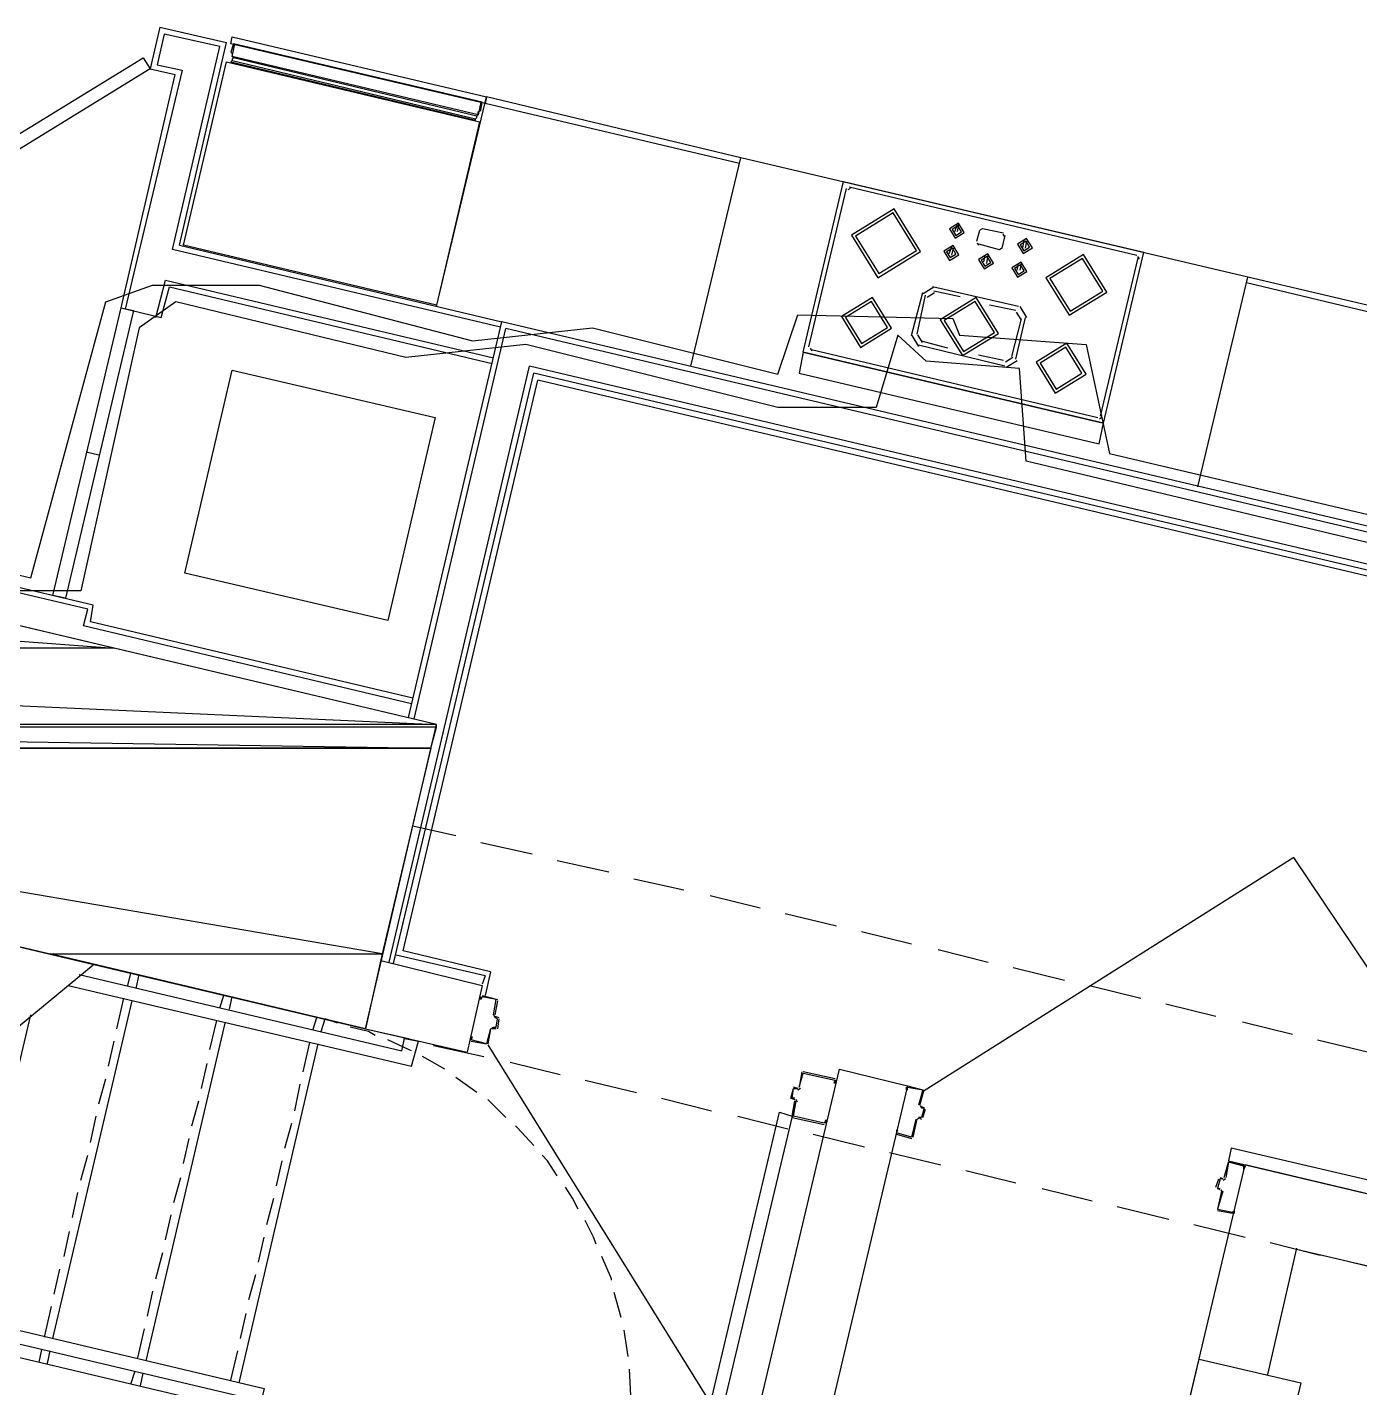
# Model space of a CAD drawing. Header units: feet. Extents: x -84 to 198, y -22 to 181.
# Drawn here: x 42.61 to 55.39, y 123.8 to 136.86 of the extents above; entities that cross this region are included whole.
import ezdxf

# ---------------------------------------------------------------- set-up
doc = ezdxf.new("R2010")
doc.units = ezdxf.units.FT
for name, color, linetype in [('A-AREA-COMUN', 252, 'CONTINUOUS'), ('A-AREA-UNIDAD', 30, 'CONTINUOUS'), ('A-LINEA', 7, 'CONTINUOUS'), ('A-MURO-CONCRETO', 8, 'CONTINUOUS')]:
    doc.layers.add(name, color=color, linetype=linetype)

msp = doc.modelspace()

# ---------------------------------------------------------------- linework, layer by layer
at = {"layer": 'A-AREA-COMUN'}
msp.add_lwpolyline([(72.832, 127.7689), (52.192, 132.6933), (52.128, 133.5822), (51.232, 133.6533), (50.96, 133.9022), (50.752, 133.2089), (49.808, 133.2089), (47.392, 133.8133), (46.24, 133.6889), (44.032, 134.2222), (43.68, 133.9733), (43.12, 131.4489), (41.84, 131.4489)], dxfattribs=at)
at = {"layer": 'A-AREA-UNIDAD'}
msp.add_lwpolyline([(41.28, 131.8933), (42.64, 131.5733), (43.36, 134.2222), (43.808, 134.3822), (44.832, 134.3822), (46.88, 133.8489), (48.032, 133.9733), (49.808, 133.5289), (50, 134.0978), (51.488, 134.0622), (51.552, 133.9022), (52.768, 133.8133), (52.992, 132.7644), (73.12, 128.0178)], dxfattribs=at)
at = {"layer": 'A-LINEA'}
for p, q in [((43.88, 136.8578), (43.7867, 136.4578)), ((43.92, 136.7911), (43.8533, 136.4978)), ((43.88, 136.8578), (44.52, 136.7111)), ((44.4533, 136.6711), (43.92, 136.7911)), ((44, 134.7244), (44.4533, 136.6711)), ((44.0667, 134.7644), (44.52, 136.7111)), ((43.8533, 136.4978), (44.0933, 136.4444)), ((44.5733, 136.5378), (46.9067, 135.9778)), ((44.5733, 136.5378), (46.9067, 135.9778)), ((46.92, 136.0044), (44.5867, 136.5644)), ((46.92, 136.0044), (44.5867, 136.5644)), ((43.5067, 134.1644), (44.0267, 136.4044)), ((44.0933, 136.4444), (43.5467, 134.1511)), ((43.7867, 136.4578), (44.0267, 136.4044)), ((46.5333, 134.1778), (47.0133, 136.1911)), ((49.44, 135.5511), (47, 136.1244)), ((49.4533, 135.6044), (47.0133, 136.1911)), ((48.9733, 133.6044), (49.4533, 135.6044)), ((50.0533, 133.7378), (50.44, 135.3778)), ((50.1067, 133.7911), (50.4667, 135.3111)), ((50.44, 135.3778), (53.32, 134.6978)), ((50.5046, 135.3106), (50.4805, 135.2957)), ((50.4933, 135.3244), (53.2533, 134.6711)), ((51.5067, 134.8978), (51.5333, 134.9644)), ((51.5333, 134.8978), (51.5467, 134.9644)), ((51.72, 134.8044), (51.7467, 134.9111)), ((51.7713, 134.9239), (51.7472, 134.909)), ((51.7733, 134.9244), (51.9733, 134.8844)), ((51.52, 134.8978), (51.52, 134.8978)), ((51.7205, 134.789), (51.7354, 134.765)), ((51.9867, 134.8578), (51.96, 134.7378)), ((51.9861, 134.8465), (51.9713, 134.8706)), ((52.16, 134.7378), (52.1733, 134.8178)), ((52.1867, 134.7378), (52.2, 134.8044)), ((47.1467, 133.9778), (44, 134.7244)), ((44.0667, 134.7644), (47.16, 134.0311)), ((51.4533, 134.6844), (51.48, 134.7511)), ((51.4667, 134.6711), (51.4667, 134.6711)), ((51.48, 134.6711), (51.4933, 134.7378)), ((51.7333, 134.7778), (51.9333, 134.7244)), ((51.7867, 134.6044), (51.8, 134.6711)), ((51.8133, 134.5911), (51.8267, 134.6711)), ((51.9354, 134.725), (51.9595, 134.7398)), ((52.1733, 134.7378), (52.1733, 134.7378)), ((52.9333, 133.0578), (53.32, 134.6978)), ((53.2795, 134.6332), (53.2646, 134.6572)), ((51.8, 134.5911), (51.8, 134.5911)), ((52.1067, 134.5244), (52.12, 134.5911)), ((52.12, 134.5244), (52.12, 134.5244)), ((52.1333, 134.5244), (52.1467, 134.5911)), ((52.9067, 133.1244), (53.2667, 134.6444)), ((43.84, 134.0711), (43.9333, 134.4311)), ((43.9333, 134.4311), (47.08, 133.6844)), ((56.7467, 133.8178), (54.3067, 134.4044)), ((56.76, 133.8844), (54.32, 134.4578)), ((43.8933, 134.0711), (43.9733, 134.3644)), ((43.9733, 134.3644), (47.0667, 133.6311)), ((51.0933, 133.8978), (51.2, 134.3111)), ((51.1467, 133.9111), (51.2267, 134.2844)), ((51.3066, 134.3621), (51.2023, 134.2977)), ((51.3138, 134.3095), (51.2416, 134.2649)), ((52.12, 134.1778), (51.2933, 134.3644)), ((51.56, 134.2711), (51.3067, 134.3244)), ((43.5067, 134.1644), (43.8933, 134.0711)), ((52.0933, 134.1378), (51.84, 134.1911)), ((52.1977, 134.0712), (52.1333, 134.1754)), ((46.2667, 130.2311), (47.16, 134.0311)), ((73.32, 127.8444), (47.16, 134.0311)), ((52.0533, 133.6978), (52.1467, 134.0578)), ((52.0933, 133.6711), (52.1867, 134.0711)), ((52.1451, 134.0506), (52.1005, 134.1228)), ((43.1867, 131.2711), (31.8933, 133.9378)), ((43.24, 131.3111), (31.9333, 133.9778)), ((46.32, 130.2178), (47.2, 133.9644)), ((73.3067, 127.7911), (47.2, 133.9644)), ((51.0957, 133.8977), (51.16, 133.7934)), ((51.1483, 133.9049), (51.1929, 133.8327)), ((50.0533, 133.7378), (52.9333, 133.0578)), ((50.1205, 133.7757), (50.1354, 133.7516)), ((50.1333, 133.7644), (52.88, 133.1111)), ((51.9867, 133.6044), (51.16, 133.8044)), ((51.44, 133.7778), (51.1867, 133.8444)), ((46.08, 127.8844), (47.4267, 133.6044)), ((73.24, 127.4978), (47.4267, 133.6044)), ((51.9733, 133.6578), (51.7333, 133.7111)), ((51.9929, 133.6461), (52.0651, 133.6906)), ((52, 133.5934), (52.1043, 133.6578)), ((44.5733, 133.5644), (46.52, 133.1111)), ((46.12, 127.8711), (47.4667, 133.5378)), ((73.2267, 127.4444), (47.4667, 133.5378)), ((46.2133, 127.9911), (47.5067, 133.4711)), ((73.2133, 127.3911), (47.5067, 133.4711)), ((52.8954, 133.0983), (52.9195, 133.1132)), ((43.2933, 132.7511), (43.1733, 132.7778)), ((43.1467, 131.1111), (43.1867, 131.2711)), ((43.2133, 131.1511), (43.24, 131.3111)), ((46.3067, 130.4178), (43.2133, 131.1511)), ((46.2933, 130.3644), (43.1467, 131.1111)), ((46.3067, 129.1911), (46.72, 129.0978)), ((46.96, 129.0311), (47.4533, 128.9244)), ((47.6933, 128.8578), (48.1867, 128.7511)), ((48.4267, 128.6844), (48.9067, 128.5778)), ((49.16, 128.5244), (49.64, 128.4044)), ((49.88, 128.3511), (50.3733, 128.2311)), ((50.6133, 128.1778), (51.0933, 128.0578)), ((47.0533, 127.7911), (46.2133, 127.9911)), ((51.3467, 128.0044), (51.8267, 127.8844)), ((39.5333, 124.8044), (43.24, 127.8578)), ((46, 127.8978), (46.9733, 127.6578)), ((47, 127.7511), (46.1467, 127.9511)), ((43.1067, 127.7644), (46.2, 127.0311)), ((43.5733, 127.6578), (43.6, 127.7778)), ((43.6533, 127.6311), (43.68, 127.7644)), ((47, 127.7511), (46.9733, 127.6711)), ((47.0533, 127.7911), (47, 127.5644)), ((52.0667, 127.8311), (52.56, 127.7111)), ((43, 127.6578), (46.2933, 126.8844)), ((46.9733, 127.6578), (46.8267, 127.0178)), ((52.8, 127.6578), (53.2933, 127.5378)), ((42.8533, 124.2711), (43.6133, 127.5111)), ((43.4667, 127.2444), (43.5333, 127.5378)), ((44.4533, 127.4444), (44.4933, 127.5644)), ((44.5467, 127.4311), (44.5733, 127.5511)), ((46.9733, 127.5644), (47.12, 127.5244)), ((46.9733, 127.5511), (46.9733, 127.5511)), ((47.1067, 127.5244), (47.1067, 127.5244)), ((53.5333, 127.4844), (54.0133, 127.3644)), ((41.96, 124.4844), (42.64, 127.3778)), ((45.3467, 127.2311), (45.3867, 127.3511)), ((45.4267, 127.2178), (45.4667, 127.3378)), ((45.5867, 127.2978), (45.4667, 127.3378)), ((47.0805, 127.3757), (47.0954, 127.3516)), ((47.0933, 127.3644), (47.1333, 127.3511)), ((47.12, 127.3378), (47.12, 127.3378)), ((47.1333, 127.3378), (47.12, 127.2444)), ((43.7467, 124.0578), (44.5067, 127.2978)), ((44.36, 127.0444), (44.4267, 127.3244)), ((45.8533, 127.2444), (46.8267, 127.0178)), ((45.8533, 127.2444), (46.2667, 127.1511)), ((47.0533, 127.2444), (47.0267, 127.0978)), ((47.0779, 127.2572), (47.0539, 127.2424)), ((47.1067, 127.2578), (47.1067, 127.2578)), ((54.2667, 127.3111), (54.7467, 127.1911)), ((43.3867, 126.8844), (43.44, 127.1244)), ((44.64, 123.8444), (45.4, 127.0978)), ((45.2533, 126.8311), (45.32, 127.1111)), ((46.2, 127.0311), (46.2267, 127.1511)), ((46.2267, 127.1511), (46.36, 127.1244)), ((46.2933, 126.8844), (46.36, 127.1244)), ((46.5067, 127.0844), (46.9867, 126.9778)), ((47.0274, 127.09), (49.2642, 123.4848)), ((54.9867, 127.1378), (55.48, 127.0178)), ((46.6133, 126.8578), (46.4, 126.9778)), ((44.28, 126.6711), (44.3333, 126.9111)), ((47.24, 126.9244), (47.72, 126.8044)), ((48.1733, 117.4444), (50.4, 126.8578)), ((50.04, 126.8311), (50.0133, 126.6844)), ((50.36, 126.7644), (50.0533, 126.8311)), ((50.0533, 126.8178), (50.0533, 126.8178)), ((50.4, 126.8578), (51.0533, 126.6978)), ((43.2933, 126.5244), (43.36, 126.7644)), ((45.1733, 126.4578), (45.2267, 126.7111)), ((46.92, 126.6311), (46.72, 126.7778)), ((47.96, 126.7511), (48.4533, 126.6311)), ((51.0533, 126.6978), (48.8267, 117.2978)), ((50, 126.6711), (49.96, 126.6844)), ((50, 126.6844), (50, 126.6844)), ((50.36, 126.7511), (50.36, 126.7511)), ((51.0533, 126.6844), (51.0533, 126.6844)), ((47.2, 126.3911), (47.0267, 126.5644)), ((48.6933, 126.5778), (49.1733, 126.4578)), ((49.9333, 126.5778), (49.9733, 126.5644)), ((49.9467, 126.5778), (49.9467, 126.5778)), ((49.9995, 126.5398), (49.9846, 126.5639)), ((50.0021, 126.6583), (50.0261, 126.6732)), ((51.1733, 126.5111), (51.2133, 126.6578)), ((44.1867, 126.3111), (44.2533, 126.5511)), ((51.1739, 126.509), (51.1887, 126.485)), ((51.1867, 126.5111), (51.1867, 126.5111)), ((51.2, 126.3911), (51.2267, 126.4711)), ((43.2133, 126.1511), (43.2667, 126.4044)), ((45.08, 126.0978), (45.1467, 126.3378)), ((49.4267, 126.4044), (49.9067, 126.2844)), ((49.9467, 126.3911), (50.2533, 126.3244)), ((49.96, 126.4044), (49.96, 126.4044)), ((50.2533, 126.3378), (50.2533, 126.3378)), ((51.1067, 126.2044), (51.1467, 126.3778)), ((51.1713, 126.3906), (51.1472, 126.3757)), ((51.16, 126.3911), (51.1867, 126.3778)), ((51.16, 126.3778), (51.16, 126.3778)), ((51.1867, 126.3911), (51.1867, 126.3911)), ((44.1067, 125.9511), (44.16, 126.1911)), ((50.1467, 126.2311), (50.64, 126.1111)), ((50.9467, 126.2444), (50.9467, 126.2444)), ((50.9467, 126.2311), (51.0933, 126.1911)), ((51.0933, 126.2044), (51.0933, 126.2044)), ((43.12, 125.7911), (43.1867, 126.0311)), ((50.88, 126.0578), (51.3733, 125.9378)), ((45, 125.7378), (45.0533, 125.9778)), ((52.0667, 116.5244), (54.2933, 125.9378)), ((54.1467, 125.9644), (54.28, 125.9378)), ((54.28, 125.9244), (54.28, 125.9244)), ((57.0533, 125.2844), (54.2933, 125.9378)), ((44.0133, 125.5778), (44.08, 125.8178)), ((51.6133, 125.8844), (52.0933, 125.7644)), ((54.0133, 125.7244), (54.04, 125.8044)), ((54.0533, 125.8178), (54.08, 125.8044)), ((54.0533, 125.8044), (54.0533, 125.8044)), ((54.08, 125.8178), (54.08, 125.8178)), ((54.0821, 125.7916), (54.1061, 125.8065)), ((43.04, 125.4311), (43.0933, 125.6711)), ((52.3467, 125.7111), (52.8267, 125.5911)), ((54.0533, 125.6844), (54.0533, 125.6844)), ((54.0795, 125.6732), (54.0646, 125.6972)), ((44.9067, 125.3644), (44.9733, 125.6178)), ((53.0667, 125.5378), (53.56, 125.4178)), ((43.9333, 125.2178), (43.9867, 125.4578)), ((54.1733, 125.4711), (54.0267, 125.4978)), ((54.1733, 125.4844), (54.1733, 125.4844)), ((42.96, 125.0578), (43.0133, 125.2978)), ((53.8, 125.3644), (54.2933, 125.2444)), ((44.8267, 125.0044), (44.88, 125.2444)), ((54.7867, 125.1378), (54.5067, 123.9244)), ((54.5333, 125.1911), (55.0133, 125.0711)), ((43.84, 124.8444), (43.9067, 125.0978)), ((55.2667, 125.0178), (55.7467, 124.8978)), ((42.8667, 124.6978), (42.92, 124.9378)), ((44.7333, 124.6444), (44.8, 124.8844)), ((43.76, 124.4844), (43.8133, 124.7244)), ((48.3067, 124.4711), (48.24, 124.7111)), ((42.7733, 124.2844), (42.84, 124.5778)), ((44.6533, 124.2711), (44.7067, 124.5111)), ((43.6667, 124.0844), (43.7333, 124.3644)), ((48.3733, 124.0978), (48.3333, 124.3511)), ((42.72, 124.0444), (42.7467, 124.1644)), ((42.8, 124.0311), (42.8267, 124.1511)), ((44.56, 123.8711), (44.6267, 124.1511)), ((43.6, 123.8311), (43.64, 123.9511)), ((48.4, 123.7244), (48.3867, 123.9778)), ((43.6933, 123.8178), (43.72, 123.9378))]:
    msp.add_line(p, q, dxfattribs=at)
for points in [[(47.0133, 136.1911), (47, 136.1244), (44.56, 136.6978), (44.5733, 136.7644), (47.0133, 136.1911)], [(47.0133, 136.1911), (47, 136.1244), (44.56, 136.6978), (44.5733, 136.7644), (47.0133, 136.1911)], [(44.5867, 136.6978), (44.56, 136.6178), (44.5733, 136.6044), (44.5733, 136.5778), (44.5867, 136.5644), (44.5733, 136.5511), (44.5733, 136.5378), (44.56, 136.5244), (46.9067, 135.9644), (46.9067, 135.9778), (46.92, 135.9911), (46.92, 136.0044), (46.9333, 136.0178), (46.9333, 136.0444), (46.96, 136.0578), (46.9733, 136.1378), (44.5867, 136.6978)], [(44.5867, 136.6978), (44.56, 136.6178), (44.5733, 136.6044), (44.5733, 136.5778), (44.5867, 136.5644), (44.5733, 136.5511), (44.5733, 136.5378), (44.56, 136.5244), (46.9067, 135.9644), (46.9067, 135.9778), (46.92, 135.9911), (46.92, 136.0044), (46.9333, 136.0178), (46.9333, 136.0444), (46.96, 136.0578), (46.9733, 136.1378), (44.5867, 136.6978)], [(46.96, 136.1378), (46.9333, 136.0178), (44.5733, 136.5778), (44.6, 136.6978), (46.96, 136.1378)], [(46.96, 136.1378), (46.9333, 136.0178), (44.5733, 136.5778), (44.6, 136.6978), (46.96, 136.1378)], [(43.7867, 136.4578), (41.3733, 134.9778), (41.3067, 135.0844), (43.72, 136.5644), (43.7867, 136.4578)], [(44.52, 136.5244), (46.9467, 135.9511), (46.5333, 134.1911), (44.1067, 134.7644), (44.52, 136.5244)], [(53.84, 132.4444), (54.32, 134.4578), (49.4533, 135.6044)], [(50.5158, 134.8627), (50.7684, 134.4536), (51.1775, 134.7062), (50.9249, 135.1153), (50.5158, 134.8627)], [(50.5547, 134.8535), (50.7776, 134.4925), (51.1386, 134.7154), (50.9157, 135.0764), (50.5547, 134.8535)], [(51.4553, 134.9213), (51.5098, 134.8331), (51.598, 134.8876), (51.5435, 134.9758), (51.4553, 134.9213)], [(51.4813, 134.9152), (51.5159, 134.859), (51.5721, 134.8937), (51.5374, 134.9499), (51.4813, 134.9152)], [(52.1086, 134.7747), (52.1631, 134.6864), (52.2514, 134.7409), (52.1969, 134.8291), (52.1086, 134.7747)], [(52.1346, 134.7685), (52.1693, 134.7124), (52.2254, 134.747), (52.1907, 134.8032), (52.1346, 134.7685)], [(51.402, 134.708), (51.4565, 134.6197), (51.5447, 134.6742), (51.4902, 134.7625), (51.402, 134.708)], [(51.4279, 134.7019), (51.4626, 134.6457), (51.5187, 134.6804), (51.4841, 134.7365), (51.4279, 134.7019)], [(51.7353, 134.628), (51.7898, 134.5397), (51.878, 134.5942), (51.8235, 134.6825), (51.7353, 134.628)], [(51.7613, 134.6219), (51.7959, 134.5657), (51.8521, 134.6004), (51.8174, 134.6565), (51.7613, 134.6219)], [(52.3814, 134.4535), (52.6043, 134.0925), (52.9653, 134.3154), (52.7424, 134.6764), (52.3814, 134.4535)], [(52.0553, 134.548), (52.1098, 134.4597), (52.198, 134.5142), (52.1435, 134.6025), (52.0553, 134.548)], [(52.0813, 134.5419), (52.1159, 134.4857), (52.1721, 134.5204), (52.1374, 134.5765), (52.0813, 134.5419)], [(52.4203, 134.4443), (52.6135, 134.1314), (52.9263, 134.3246), (52.7332, 134.6375), (52.4203, 134.4443)], [(50.42, 134.0812), (50.6032, 133.7844), (50.9, 133.9677), (50.7168, 134.2645), (50.42, 134.0812)], [(51.3677, 134.0504), (51.5807, 133.7055), (51.9256, 133.9184), (51.7127, 134.2634), (51.3677, 134.0504)], [(43.6267, 134.1378), (42.9733, 131.3778), (42.8533, 131.4044), (43.5067, 134.1644), (43.6267, 134.1378)], [(50.4589, 134.072), (50.6124, 133.8233), (50.8611, 133.9769), (50.7076, 134.2256), (50.4589, 134.072)], [(51.4066, 134.0412), (51.5899, 133.7444), (51.8867, 133.9277), (51.7035, 134.2245), (51.4066, 134.0412)], [(50.0133, 133.5378), (52.8933, 132.8578), (52.9333, 133.0578), (50.0533, 133.7378), (50.0133, 133.5378)], [(52.2866, 133.6412), (52.4699, 133.3444), (52.7667, 133.5277), (52.5835, 133.8245), (52.2866, 133.6412)], [(52.3256, 133.632), (52.4791, 133.3833), (52.7278, 133.5369), (52.5742, 133.7856), (52.3256, 133.632)], [(43.4667, 117.1911), (43.9333, 119.1378), (31.7067, 122.0311), (33.6267, 130.1378), (45.8533, 127.2444), (46.5333, 130.1644), (31.72, 133.6711)], [(46.52, 133.1111), (46.0667, 131.1644), (44.12, 131.6178), (44.5733, 133.5644)], [(57.0961, 125.4113), (54.7607, 128.8866), (51.2141, 126.6469)], [(47.08, 127.3778), (47.1067, 127.5244), (46.9733, 127.5511), (46.96, 127.5244), (46.96, 127.5511)], [(47.12, 127.5111), (47.0933, 127.3778), (47.0933, 127.3778)], [(47.08, 127.2578), (47.1067, 127.2578), (47.12, 127.3378), (47.0933, 127.3511)], [(45.9467, 127.1778), (45.88, 127.2178), (45.7067, 127.2578)], [(47.0533, 127.2444), (47.0133, 127.0978), (46.8667, 127.1378), (46.88, 127.1644), (46.8667, 127.1644), (46.8667, 127.1378), (46.8667, 127.1378)], [(47.1067, 127.2444), (47.0667, 127.2444), (47.0667, 127.2444)], [(46.2933, 127.0311), (46.2667, 127.0444), (46.0667, 127.1378)], [(46.8667, 127.1244), (47.0133, 127.0978), (47.0133, 127.0978)], [(50.0133, 126.6844), (50.0533, 126.8178), (50.36, 126.7511), (50.3467, 126.7244), (50.36, 126.7244), (50.3733, 126.7511)], [(51.04, 126.6844), (51.04, 126.6578), (51.0533, 126.6578), (51.0533, 126.6844), (51.2, 126.6578), (51.16, 126.5111)], [(51.0533, 126.6978), (51.2, 126.6578), (51.2, 126.6578)], [(49.9333, 126.5778), (49.96, 126.6711), (49.96, 126.6711)], [(49.9733, 126.5778), (49.9467, 126.5778), (49.96, 126.6711), (50, 126.6711)], [(49.9467, 126.4044), (49.2533, 123.4844), (49.1333, 123.5244), (49.8267, 126.4444), (49.9467, 126.4044)], [(49.9467, 126.4044), (49.9733, 126.5511), (49.9733, 126.5511)], [(50.2667, 126.3378), (50.28, 126.3644), (50.2667, 126.3644), (50.2533, 126.3378), (49.96, 126.4044), (49.9867, 126.5511)], [(51.1867, 126.4844), (51.2133, 126.4844), (51.1867, 126.3911), (51.16, 126.3911)], [(51.1867, 126.4978), (51.2133, 126.4844), (51.2133, 126.4844)], [(47.4667, 126.1244), (47.3067, 126.2978), (47.2933, 126.3111)], [(51.1333, 126.3778), (51.0933, 126.2044), (50.9467, 126.2444), (50.96, 126.2711), (50.9467, 126.2711), (50.9467, 126.2444)], [(47.6933, 125.8311), (47.6, 125.9778), (47.5467, 126.0311)], [(54.1333, 125.9778), (57.0533, 125.2844), (57.08, 125.4178), (54.16, 126.0978), (54.1333, 125.9778)], [(54.0933, 125.8178), (54.1333, 125.9644), (54.1333, 125.9644)], [(54.2933, 125.9244), (54.28, 125.8978), (54.28, 125.9244), (54.1333, 125.9644), (54.1067, 125.8178)], [(39.7733, 125.0044), (44.88, 123.7911), (44.6133, 122.6578), (36.0133, 124.6844), (36.28, 125.8311), (38.9467, 125.1911)], [(54.08, 125.8044), (54.0533, 125.8044), (54.0267, 125.7111), (54.0533, 125.7111)], [(39.6533, 124.8978), (44.7333, 123.6978), (44.52, 122.8044), (36.16, 124.7778), (36.3733, 125.6711), (38.8267, 125.0978)], [(47.8933, 125.5111), (47.84, 125.6178), (47.7733, 125.7244)], [(54.0533, 125.6978), (54.0267, 125.7111), (54.0267, 125.7111)], [(54.0667, 125.6844), (54.0267, 125.5111), (54.0267, 125.5111)], [(54.08, 125.6844), (54.0267, 125.5111), (54.1733, 125.4844), (54.1867, 125.4978), (54.1867, 125.4711)], [(36.32, 124.8711), (36.4667, 125.5244), (44.5733, 123.6044), (44.4267, 122.9511), (36.32, 124.8711)], [(48.0667, 125.1778), (48.04, 125.2444), (47.96, 125.4044)], [(57.0533, 125.2844), (56.8933, 124.6311), (54.7867, 125.1244)], [(48.2133, 124.8311), (48.2133, 124.8444), (48.12, 125.0578)], [(53.8533, 124.0711), (54.8267, 123.8444), (53.48, 118.1511), (52.5067, 118.3911), (53.8533, 124.0711)]]:
    msp.add_lwpolyline(points, dxfattribs=at)
at = {"layer": 'A-MURO-CONCRETO'}
for points in [[(30.72, 131.8444), (43.44, 130.8978), (30.2933, 130.8978), (30.72, 131.8444), (30.72, 131.8444)], [(39.44, 131.8444), (30.72, 131.8444), (43.44, 130.8978), (39.44, 131.8444)], [(30.2933, 130.8978), (46.5333, 130.1644), (29.9867, 130.1644), (30.2933, 130.8978), (30.2933, 130.8978)], [(43.44, 130.8978), (30.2933, 130.8978), (46.5333, 130.1644), (43.44, 130.8978)], [(46.5333, 130.1644), (29.9867, 130.1644), (46.5333, 130.1378), (46.5333, 130.1644)], [(29.9867, 130.1644), (46.5333, 130.1378), (29.9867, 130.1378), (29.9867, 130.1644), (29.9867, 130.1644)], [(46.5333, 130.1378), (33.6267, 130.1378), (46.48, 129.9378), (46.5333, 130.1378)], [(33.6267, 130.1378), (46.48, 129.9378), (34.48, 129.9378), (33.6267, 130.1378), (33.6267, 130.1378)], [(34.48, 129.9378), (42.8267, 127.9644), (46.0133, 127.9644), (34.48, 129.9378)], [(34.48, 129.9378), (46.48, 129.9378), (46.0133, 127.9644), (34.48, 129.9378), (34.48, 129.9378)], [(42.8267, 127.9644), (46.0133, 127.9644), (45.8533, 127.2444), (42.8267, 127.9644), (42.8267, 127.9644)]]:
    msp.add_lwpolyline(points, dxfattribs=at)

doc.saveas('drawing.dxf')
